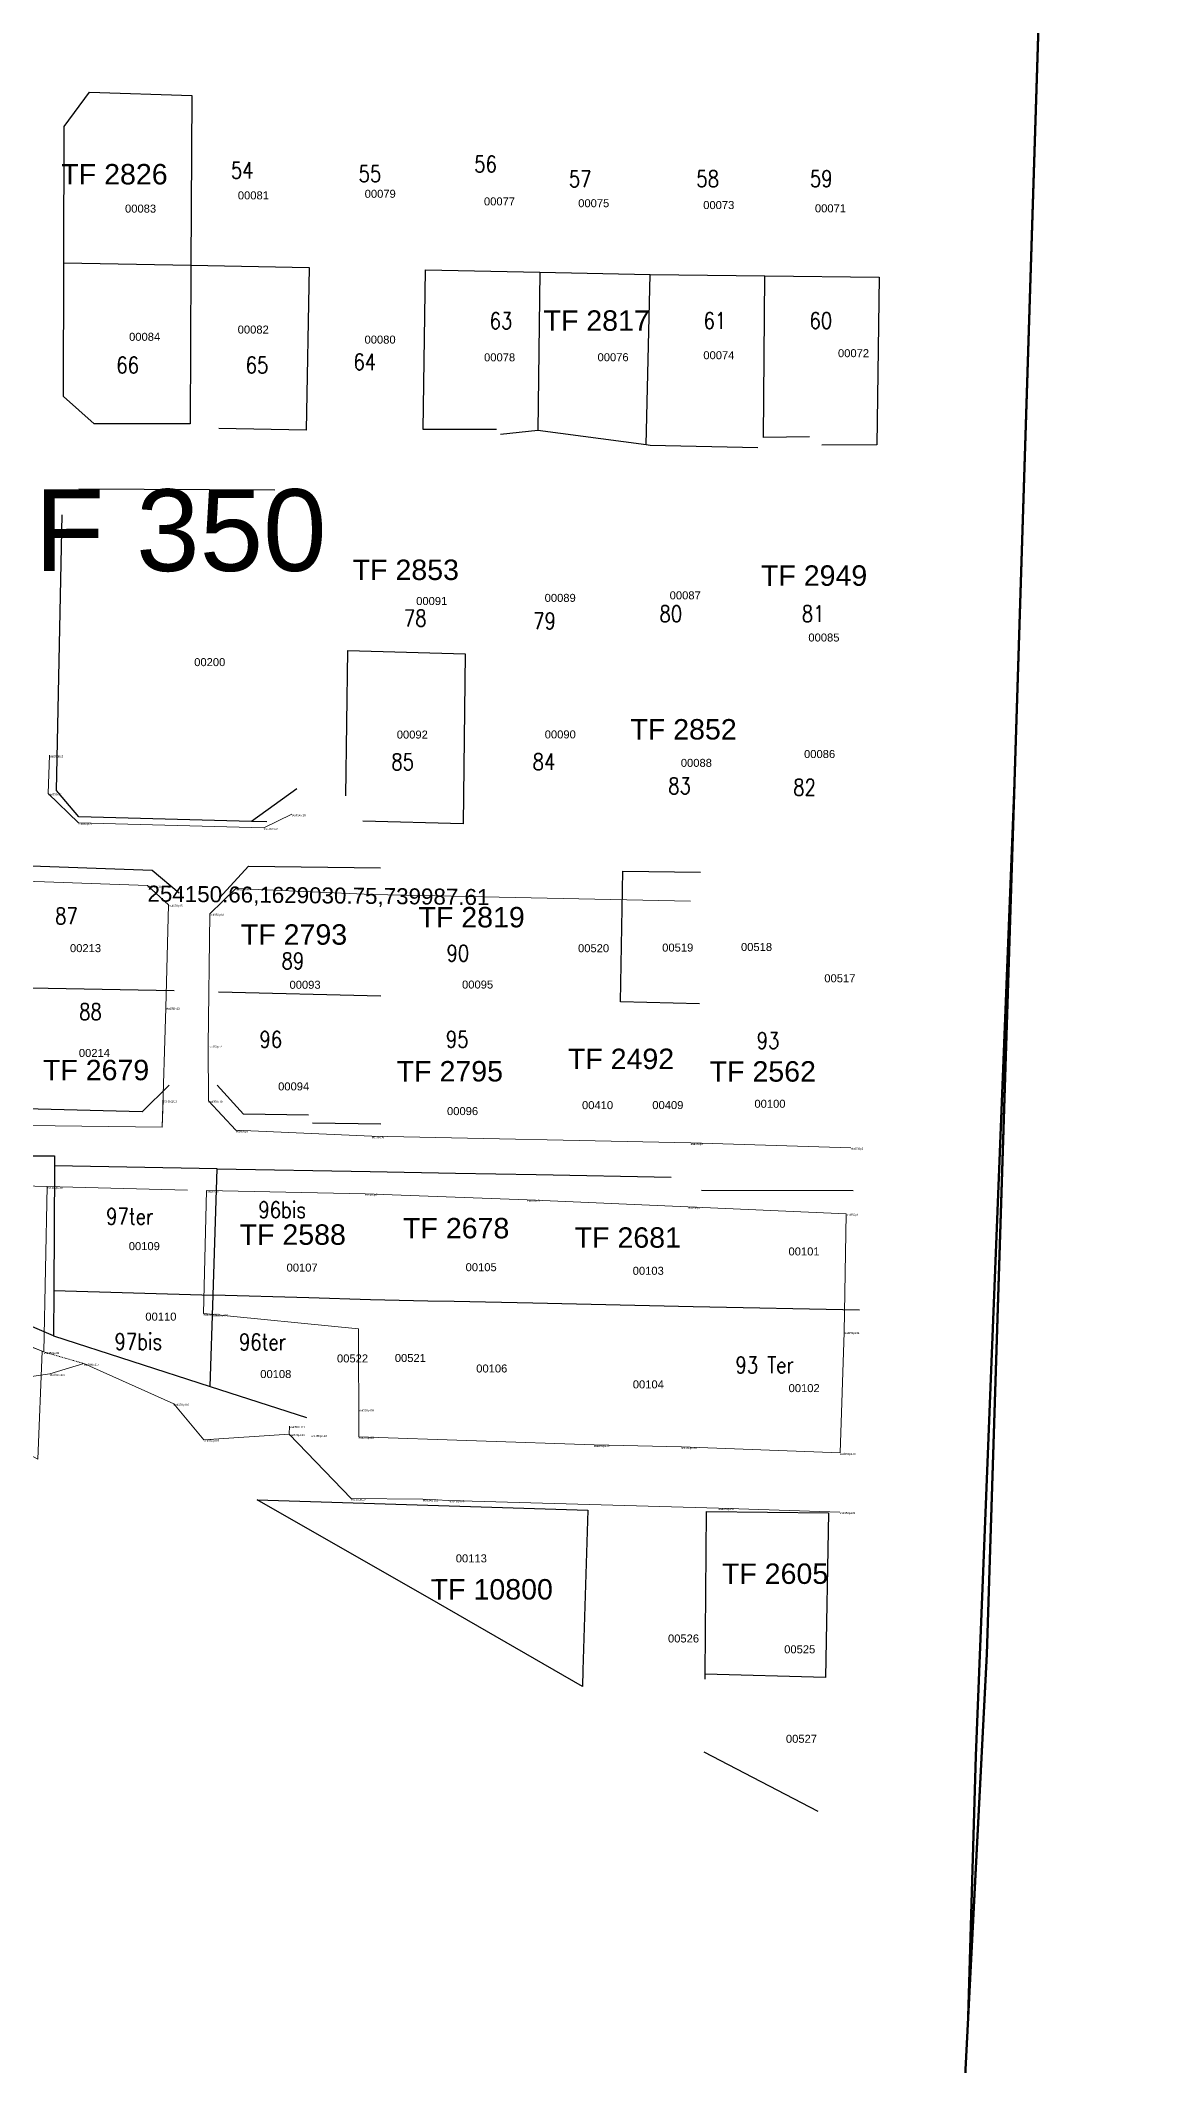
# Model space of a CAD drawing. Header units: metres. Extents: x 0 to 1324930, y 0 to 1631912.
# Drawn here: x 254137.3 to 254275.9, y 1628883.3 to 1629136.3 of the extents above; entities that cross this region are included whole.
import ezdxf
from ezdxf.enums import TextEntityAlignment as Align

# ---------------------------------------------------------------- set-up
doc = ezdxf.new("R2010")
doc.units = ezdxf.units.M
doc.header["$MEASUREMENT"] = 0
doc.linetypes.add('DGN Style 2', pattern=[29.229957, 17.537974, -11.691983])
doc.linetypes.add('DGN Style 5', pattern=[0.071426, 0.030611, -0.040815])
for name, color, linetype in [('A_revoir_niveau_0', 7, 'Continuous'), ('limites_parcelles', 7, 'Continuous'), ('limites_sections', 7, 'Continuous'), ('limites_tf', 7, 'Continuous'), ('numero_lot', 7, 'Continuous'), ('numero_parcelle', 7, 'Continuous'), ('toponymie', 7, 'Continuous')]:
    doc.layers.add(name, color=color, linetype=linetype)
for name, color, linetype, lineweight in [('Limites des CA Rufisque', 5, 'Continuous', 53), ('limites_communes_2025', 7, 'Continuous', 0), ('NICAD INACTIF', 2, 'Continuous', 13), ('Numero_TF', 7, 'Continuous', 0), ('Régularisation', 1, 'Continuous', 40)]:
    doc.layers.add(name, color=color, linetype=linetype, lineweight=lineweight)
doc.styles.add('Style-Arial', font='arial.ttf')
doc.styles.add('Style-STANDARD', font='STANDARD.shx')
doc.styles.add('Style-txt', font='txt.shx')

msp = doc.modelspace()

# ---------------------------------------------------------------- linework, layer by layer
at = {"layer": 'A_revoir_niveau_0', "color": 1, "linetype": 'Continuous', "lineweight": 0}
for p, q in [((254218.5256, 1628998.5852), (254238.5462, 1628997.9913)), ((254095.2259, 1628994.4876), (254138.1129, 1628993.1285)), ((254137.6891, 1628972.4671), (254138.1129, 1628993.1285)), ((254157.6561, 1628977.2645), (254158.0112, 1628992.6444)), ((254157.6769, 1628961.5009), (254168.3698, 1628962.2151)), ((254168.3698, 1628962.2151), (254168.4018, 1628963.2134)), ((254168.3698, 1628962.2151), (254176.095, 1628954.1561))]:
    msp.add_line(p, q, dxfattribs=at)
at = {"layer": 'A_revoir_niveau_0', "color": 1, "linetype": 'DGN Style 2', "lineweight": 0}
msp.add_line((254138.1129, 1628993.1285), (254158.0112, 1628992.6444), dxfattribs=at)
at = {"layer": 'A_revoir_niveau_0', "color": 1, "linetype": 'DGN Style 5', "lineweight": 0}
msp.add_line((254137.6891, 1628972.4671), (254142.7044, 1628971.0183), dxfattribs=at)
at = {"layer": 'A_revoir_niveau_0', "color": 1, "linetype": 'Continuous', "lineweight": 0, "flags": 128}
for points in [[(254138.3889, 1629047.0195), (254138.2451, 1629042.2583), (254142.0213, 1629038.5826), (254165.1866, 1629037.9521), (254168.6955, 1629039.6636)], [(254152.50272, 1629000.56115), (254152.9494, 1629015.488), (254153.2935, 1629028.3394), (254150.66, 1629030.75), (254133.0684, 1629031.3761), (254093.3859, 1629032.5681), (254073.2732, 1629033.1389), (254048.5308, 1629034.1336), (254048.5308, 1629034.1336), (254020.4834, 1629035.5863), (254020.4834, 1629035.5863), (254020.389, 1629035.1951)], [(254161.6972, 1629030.3806), (254158.4246, 1629027.2176), (254158.2275, 1629010.7249), (254158.2805, 1629003.859), (254161.7092, 1629000.1741), (254178.6834, 1628999.4252), (254218.5256, 1628998.5852)], [(254161.6972, 1629030.3806), (254178.6714, 1629029.6317), (254218.5136, 1629028.7917)], [(254092.4044, 1629001.2776), (254132.4084, 1629000.8007), (254152.50272, 1629000.56115), (254152.6032, 1629003.9188)], [(254237.9374, 1628989.7354), (254218.1765, 1628990.6115), (254198.0953, 1628991.492), (254177.8441, 1628992.2473), (254158.0112, 1628992.6444)], [(254237.1844, 1628959.8582), (254237.6827, 1628974.9632), (254237.9374, 1628989.7354)], [(254109.8161, 1628976.6167), (254113.1957, 1628977.7398), (254113.1957, 1628977.7398), (254119.7566, 1628976.2659), (254127.7892, 1628972.537), (254135.2925, 1628969.2781), (254138.4526, 1628969.7362)], [(254124.5954, 1628977.6204), (254124.5954, 1628977.6204), (254137.6891, 1628972.4671)], [(254157.6561, 1628977.2645), (254177.02884, 1628975.35116)], [(254237.1844, 1628959.8582), (254217.3703, 1628960.6082), (254206.4445, 1628960.8562), (254177.0391, 1628961.8854), (254177.02884, 1628975.35116)], [(254138.4526, 1628969.7362), (254142.7044, 1628971.0183), (254153.9244, 1628966.0047)], [(254153.9244, 1628966.0047), (254157.6769, 1628961.5009)], [(254176.095, 1628954.1561), (254185.0647, 1628954.0729), (254188.3187, 1628953.9169), (254222.0197, 1628952.9713), (254237.1483, 1628952.4754)]]:
    msp.add_lwpolyline(points, dxfattribs=at)
at = {"layer": 'Limites des CA Rufisque', "color": 1, "linetype": 'Continuous', "lineweight": 70}
msp.add_3dface([(254255.5318, 1628934.7207, 0.00009), (254258.98224, 1629043.51082, 0.00009), (254254.14462, 1628922.02264, 0.00009), (254253.19717, 1628889.38992, 0.00009)], dxfattribs=at)
at = {"layer": 'limites_communes_2025', "color": 3, "lineweight": 80, "flags": 128}
for points in [[(254273.8695, 1629992.7881), (254275.8538, 1629906.666), (254274.2663, 1629583.2122), (254269.0256, 1629360.1716), (254255.5318, 1628934.7207), (254250.7693, 1628842.2487)], [(254255.5318, 1628934.7207), (254269.0256, 1629360.1716)], [(254250.7693, 1628842.2487), (254255.5318, 1628934.7207)]]:
    msp.add_lwpolyline(points, dxfattribs=at)
at = {"layer": 'limites_parcelles'}
for p, q in [((254140.24709, 1629125.59745), (254143.38974, 1629129.85509)), ((254143.38974, 1629129.85509), (254156.1794, 1629129.47406)), ((254156.1794, 1629129.47406), (254156.08871, 1629108.24193)), ((254140.19249, 1629108.54976), (254140.24709, 1629125.59745)), ((254140.13903, 1629091.86011), (254140.19249, 1629108.54976)), ((254140.19249, 1629108.54976), (254156.08871, 1629108.24193)), ((254156.08871, 1629108.24193), (254156.00407, 1629088.42731)), ((254156.08871, 1629108.24193), (254170.85853, 1629107.95592)), ((254170.85853, 1629107.95592), (254170.46977, 1629087.64176)), ((254185.09443, 1629087.7091), (254185.40652, 1629107.6742)), ((254185.40652, 1629107.6742), (254199.68757, 1629107.39765)), ((254199.68757, 1629107.39765), (254199.44192, 1629087.61691)), ((254199.68757, 1629107.39765), (254213.449, 1629107.10598)), ((254212.96002, 1629085.80929), (254213.449, 1629107.10598)), ((254213.449, 1629107.10598), (254227.79163, 1629106.9422)), ((254227.62879, 1629086.70789), (254227.79163, 1629106.9422)), ((254227.79163, 1629106.9422), (254242.07005, 1629106.77917)), ((254242.07005, 1629106.77917), (254241.79165, 1629085.82393)), ((254144.00181, 1629088.44984), (254140.13903, 1629091.86011)), ((254156.00407, 1629088.42731), (254144.00181, 1629088.44984)), ((254170.46977, 1629087.64176), (254159.55173, 1629087.84109)), ((254194.2815, 1629087.70975), (254185.09443, 1629087.7091)), ((254199.44192, 1629087.61691), (254194.74908, 1629087.11798)), ((254212.96002, 1629085.80929), (254199.44192, 1629087.61691)), ((254233.383, 1629086.81804), (254227.62879, 1629086.70789)), ((254213.48008, 1629085.73975), (254212.96002, 1629085.80929)), ((254226.91079, 1629085.44555), (254213.48008, 1629085.73975)), ((254241.79165, 1629085.82393), (254234.91245, 1629085.77133)), ((254142.07572, 1629080.32268), (254166.57398, 1629080.18687)), ((254139.27679, 1629042.60337), (254140.00547, 1629077.07312)), ((254175.43833, 1629041.96905), (254175.67003, 1629060.10831)), ((254175.67003, 1629060.10831), (254190.36455, 1629059.71492)), ((254190.36455, 1629059.71492), (254190.10185, 1629038.43735)), ((254142.08022, 1629039.31731), (254139.27679, 1629042.60337)), ((254169.30715, 1629042.833), (254163.66725, 1629038.75281)), ((254163.66725, 1629038.75281), (254142.08022, 1629039.31731)), ((254165.56818, 1629038.70311), (254163.66725, 1629038.75281)), ((254190.10185, 1629038.43735), (254177.55278, 1629038.80799)), ((254133.77548, 1629033.3111), (254151.21795, 1629032.65795)), ((254159.66252, 1629029.23146), (254163.27071, 1629033.1619)), ((254163.27071, 1629033.1619), (254179.77397, 1629032.94028)), ((254151.21795, 1629032.65795), (254154.61315, 1629029.83946)), ((254209.74596, 1629016.22022), (254210.05843, 1629032.5336)), ((254210.05843, 1629032.5336), (254219.76865, 1629032.40321)), ((254133.76223, 1629017.98998), (254153.96751, 1629017.64257)), ((254159.52008, 1629017.48503), (254179.79431, 1629016.97448)), ((254219.63911, 1629015.97108), (254209.74596, 1629016.22022)), ((254153.34154, 1629005.81728), (254149.99337, 1629002.48417)), ((254162.64752, 1629002.19891), (254159.37854, 1629005.81217)), ((254149.99337, 1629002.48417), (254133.74918, 1629002.90223)), ((254170.78502, 1629002.06269), (254162.64752, 1629002.19891)), ((254179.81476, 1629000.919), (254171.25563, 1629001.07403)), ((254116.72832, 1628996.93438), (254139.01937, 1628996.96681)), ((254139.01422, 1628995.71424), (254138.95014, 1628980.15386)), ((254139.01937, 1628996.96681), (254139.01422, 1628995.71424)), ((254159.37918, 1628995.34724), (254139.01422, 1628995.71424)), ((254158.86479, 1628979.56872), (254159.37918, 1628995.34724)), ((254159.37918, 1628995.34724), (254178.47993, 1628995.00302)), ((254178.47993, 1628995.00302), (254189.12353, 1628994.81122)), ((254189.12353, 1628994.81122), (254199.20159, 1628994.6296)), ((254199.20159, 1628994.6296), (254216.07758, 1628994.32548)), ((254219.86056, 1628992.70065), (254238.84603, 1628992.64737)), ((254138.92675, 1628974.47508), (254117.82197, 1628983.50856)), ((254138.95014, 1628980.15386), (254138.92675, 1628974.47508)), ((254138.95014, 1628980.15386), (254158.86479, 1628979.56872)), ((254158.49262, 1628968.15263), (254158.86479, 1628979.56872)), ((254170.79924, 1628979.21806), (254158.86479, 1628979.56872)), ((254178.51577, 1628978.99133), (254170.79924, 1628979.21806)), ((254185.67772, 1628978.83723), (254178.51577, 1628978.99133)), ((254188.98857, 1628978.76599), (254185.67772, 1628978.83723)), ((254198.79388, 1628978.55501), (254188.98857, 1628978.76599)), ((254218.85434, 1628978.12336), (254198.79388, 1628978.55501)), ((254239.62683, 1628977.6764), (254218.85434, 1628978.12336)), ((254138.92675, 1628974.47508), (254158.49262, 1628968.15263)), ((254158.49262, 1628968.15263), (254170.53223, 1628964.26218)), ((254220.34007, 1628932.22564), (254220.51886, 1628952.53215)), ((254220.51886, 1628952.53215), (254235.76178, 1628952.37)), ((254235.76178, 1628952.37), (254235.37515, 1628931.80939)), ((254220.33457, 1628931.6004), (254220.34007, 1628932.22564)), ((254235.37515, 1628931.80939), (254220.34007, 1628932.22564)), ((254234.45954, 1628915.05141), (254220.19368, 1628922.48344))]:
    msp.add_line(p, q, dxfattribs=at)
at = {"layer": 'limites_sections', "color": 112, "linetype": 'Continuous', "lineweight": 40, "flags": 128}
msp.add_lwpolyline([(254266.73016, 1629287.7978), (254255.5318, 1628934.7207), (254250.7693, 1628842.2487), (254252.60445, 1628732.8039), (254244.31396, 1628604.77554), (254169.03575, 1628626.00115), (253998.55698, 1628699.30707), (253949.11819, 1628726.58373), (253891.31746, 1628762.51784), (253742.5859, 1628844.83871), (253570.65522, 1628943.91608), (253545.43077, 1628958.16046), (253491.69353, 1628988.97111), (253568.74235, 1629208.53636), (253610.60438, 1629237.23282), (253645.72438, 1629332.79686), (253582.75022, 1629367.14207), (253662.59302, 1629378.69766), (253971.49352, 1629433.82949), (254024.76813, 1629444.48435), (254097.22164, 1629442.49494), (254172.48417, 1629409.31925), (254266.73016, 1629287.7978)], close=True, dxfattribs=at)
at = {"layer": 'limites_tf', "color": 5, "linetype": 'Continuous', "lineweight": 30, "flags": 128}
msp.add_lwpolyline([(254205.68, 1628952.69), (254205.05, 1628932.7), (254204.99, 1628930.67), (254187.02966, 1628941.04292), (254164.36, 1628953.99), (254205.68, 1628952.69)], close=True, dxfattribs=at)
at = {"layer": 'NICAD INACTIF', "color": 2, "linetype": 'Continuous', "lineweight": 13, "flags": 128}
msp.add_lwpolyline([(254124.45229, 1628977.84586), (254137.49113, 1628972.5553), (254136.93278, 1628959.07352), (254128.68352, 1628963.50962), (254118.1089, 1628969.24632), (254108.66453, 1628974.51523), (254100.09018, 1628979.39107), (254092.08472, 1628983.74901), (254095.2259, 1628994.4876), (254104.80517, 1628988.89376), (254116.38582, 1628982.06043), (254124.45229, 1628977.84586)], dxfattribs=at)

# ---------------------------------------------------------------- texts
at = {"layer": 'numero_lot', "color": 7, "linetype": 'Continuous', "lineweight": 0, "style": 'Style-STANDARD', "width": 0.888889}
for s, p in [('56', (254192.88936, 1629120.88509)), ('54', (254162.48468, 1629120.11515)), ('55', (254178.45118, 1629119.67511)), ('57', (254204.719, 1629119.0421)), ('58', (254220.64954, 1629119.054)), ('59', (254234.83798, 1629119.0646)), ('63', (254194.82275, 1629101.30372)), ('61', (254221.55163, 1629101.32368)), ('60', (254234.78639, 1629101.33357)), ('66', (254148.17717, 1629095.7709)), ('65', (254164.33914, 1629095.78297)), ('64', (254177.7996, 1629096.17399)), ('78', (254184.10332, 1629064.15373)), ('79', (254200.26504, 1629063.80745)), ('80', (254216.04004, 1629064.69881)), ('81', (254233.82463, 1629064.7121)), ('85', (254182.53679, 1629046.2023)), ('84', (254200.19173, 1629046.21549)), ('83', (254217.13232, 1629043.20065)), ('82', (254232.75394, 1629043.01463)), ('87', (254140.5285, 1629026.94008)), ('90', (254189.432, 1629022.29078)), ('89', (254168.81632, 1629021.33205)), ('88', (254143.52159, 1629014.99428)), ('96', (254166.05975, 1629011.51324)), ('95', (254189.35323, 1629011.53064)), ('93', (254228.19077, 1629011.37622)), ('97ter', (254148.42886, 1628989.40262)), ('96bis', (254167.48306, 1628990.23753)), ('97bis', (254149.50679, 1628973.77091)), ('96ter', (254165.02489, 1628973.71618)), ('93 Ter', (254227.76497, 1628970.84564))]:
    msp.add_text(s, height=2.042527, rotation=0.0428, dxfattribs=at).set_placement(p, align=Align.MIDDLE_CENTER)
at = {"layer": 'numero_parcelle', "color": 5, "char_height": 1, "attachment_point": 1, "rotation": 0.0427999, "line_spacing_factor": 0.6, "style": 'Style-txt'}
for s, insert in [('\\fArial|b0|i0|c00|p39;00081', (254161.94123, 1629117.4785)), ('\\fArial|b0|i0|c00|p39;00079', (254177.79169, 1629117.67886)), ('\\fArial|b0|i0|c00|p39;00077', (254192.69292, 1629116.72787)), ('\\fArial|b0|i0|c00|p39;00075', (254204.46935, 1629116.49611)), ('\\fArial|b0|i0|c00|p39;00083', (254147.84547, 1629115.82462)), ('\\fArial|b0|i0|c00|p39;00073', (254220.09104, 1629116.26726)), ('\\fArial|b0|i0|c00|p39;00071', (254234.0467, 1629115.86053)), ('\\fArial|b0|i0|c00|p39;00084', (254148.35237, 1629099.80884)), ('\\fArial|b0|i0|c00|p39;00082', (254161.92339, 1629100.71122)), ('\\fArial|b0|i0|c00|p39;00080', (254177.7717, 1629099.45771)), ('\\fArial|b0|i0|c00|p39;00078', (254192.70748, 1629097.24438)), ('\\fArial|b0|i0|c00|p39;00076', (254206.88703, 1629097.25498)), ('\\fArial|b0|i0|c00|p39;00074', (254220.10505, 1629097.50541)), ('\\fArial|b0|i0|c00|p39;00072', (254236.92805, 1629097.7585)), ('\\fArial|b0|i0|c00|p39;00091', (254184.22624, 1629066.79274)), ('\\fArial|b0|i0|c00|p39;00089', (254200.27926, 1629067.18871)), ('\\fArial|b0|i0|c00|p39;00087', (254215.89847, 1629067.5062)), ('\\fArial|b0|i0|c00|p39;00085', (254233.22941, 1629062.2351)), ('\\fArial|b0|i0|c00|p39;00200', (254156.48758, 1629059.16018)), ('\\fArial|b0|i0|c00|p39;00092', (254181.79806, 1629050.10736)), ('\\fArial|b0|i0|c00|p39;00090', (254200.28523, 1629050.12956)), ('\\fArial|b0|i0|c00|p39;00088', (254217.29137, 1629046.57419)), ('\\fArial|b0|i0|c00|p39;00086', (254232.688, 1629047.6773)), ('\\fArial|b0|i0|c00|p39;00213', (254140.96592, 1629023.42388)), ('\\fArial|b0|i0|c00|p39;00520', (254204.44931, 1629023.41457)), ('\\fArial|b0|i0|c00|p39;00519', (254214.96289, 1629023.49496)), ('\\fArial|b0|i0|c00|p39;00518', (254224.81105, 1629023.57027)), ('\\fArial|b0|i0|c00|p39;00093', (254168.39898, 1629018.84812)), ('\\fArial|b0|i0|c00|p39;00095', (254189.95658, 1629018.87508)), ('\\fArial|b0|i0|c00|p39;00517', (254235.22208, 1629019.6568)), ('\\fArial|b0|i0|c00|p39;00214', (254142.07585, 1629010.32805)), ('\\fArial|b0|i0|c00|p39;00094', (254166.97496, 1629006.14998)), ('\\fArial|b0|i0|c00|p39;00096', (254188.07675, 1629003.06415)), ('\\fArial|b0|i0|c00|p39;00410', (254204.94622, 1629003.80706)), ('\\fArial|b0|i0|c00|p39;00409', (254213.72958, 1629003.81753)), ('\\fArial|b0|i0|c00|p39;00100', (254226.4881, 1629003.98159)), ('\\fArial|b0|i0|c00|p39;00109', (254148.31086, 1628986.19146)), ('\\fArial|b0|i0|c00|p39;00101', (254230.74499, 1628985.5314)), ('\\fArial|b0|i0|c00|p39;00107', (254168.03033, 1628983.51158)), ('\\fArial|b0|i0|c00|p39;00105', (254190.40071, 1628983.56205)), ('\\fArial|b0|i0|c00|p39;00103', (254211.27998, 1628983.1115)), ('\\fArial|b0|i0|c00|p39;00110', (254150.38596, 1628977.38517)), ('\\fArial|b0|i0|c00|p39;00108', (254164.74317, 1628970.21043)), ('\\fArial|b0|i0|c00|p39;00522', (254174.33006, 1628972.16321)), ('\\fArial|b0|i0|c00|p39;00521', (254181.55459, 1628972.21846)), ('\\fArial|b0|i0|c00|p39;00106', (254191.72914, 1628970.90474)), ('\\fArial|b0|i0|c00|p39;00104', (254211.29058, 1628968.91984)), ('\\fArial|b0|i0|c00|p39;00102', (254230.75774, 1628968.4533)), ('\\fArial|b0|i0|c00|p39;00113', (254189.1718, 1628947.17931)), ('\\fArial|b0|i0|c00|p39;00526', (254215.68821, 1628937.17228)), ('\\fArial|b0|i0|c00|p39;00525', (254230.20549, 1628935.81916)), ('\\fArial|b0|i0|c00|p39;00527', (254230.42406, 1628924.64022))]:
    msp.add_mtext(s, dxfattribs=dict(at, insert=insert))
at = {"layer": 'numero_tf', "color": 4, "linetype": 'Continuous', "lineweight": 0, "style": 'Style-Arial'}
for s, p in [('TF 2826', (254139.88653, 1629120.89631)), ('TF 2817', (254200.13197, 1629102.60905)), ('TF 2853', (254176.28751, 1629071.46677)), ('TF 2949', (254227.30501, 1629070.74559)), ('TF 2852', (254210.99246, 1629051.53687)), ('TF 2819', (254184.51161, 1629028.0644)), ('TF 2793', (254162.31768, 1629025.89919)), ('TF 2492', (254203.17804, 1629010.35997)), ('TF 2679', (254137.58608, 1629008.96668)), ('TF 2795', (254181.7916, 1629008.81411)), ('TF 2562', (254220.89312, 1629008.79137)), ('TF 2588', (254162.15916, 1628988.40668)), ('TF 2678', (254182.58135, 1628989.21269)), ('TF 2681', (254204.02462, 1628988.0403)), ('TF 2605', (254222.4251, 1628946.03775)), ('TF 10800', (254186.03815, 1628944.08316))]:
    msp.add_text(s, height=2.553159, rotation=0.0428, dxfattribs=at).set_placement(p, align=Align.TOP_LEFT)
msp.add_text('TF 350', height=10.212634, rotation=0.0428, dxfattribs=at).set_placement((254127.84033, 1629070.02236))
at = {"layer": 'Régularisation', "color": 1, "linetype": 'Continuous', "lineweight": 30, "style": 'Style-Arial'}
msp.add_text('254150.66,1629030.75,739987.61', height=2, rotation=359.3981, dxfattribs=at).set_placement((254150.66235, 1629030.74639, 739987.61446), align=Align.TOP_LEFT)
at = {"layer": 'toponymie', "color": 1, "linetype": 'Continuous', "lineweight": 0, "style": 'Style-Arial'}
for s, p in [('etal350p22', (254138.3889, 1629047.0195)), ('etal350p21', (254138.2451, 1629042.2583)), ('etal350p20', (254142.0213, 1629038.5826)), ('etal350p18', (254168.6955, 1629039.6636)), ('etal350p19', (254165.1866, 1629037.9521)), ('etal350p16', (254150.66, 1629030.75)), ('etal350p15', (254153.2935, 1629028.3394)), ('etal350p17', (254161.6972, 1629030.3806)), ('etal350p14', (254158.4246, 1629027.2176)), ('etal350p13', (254152.9494, 1629015.488)), ('etal350p12', (254158.2275, 1629010.7249)), ('etal350p11', (254152.6032, 1629003.9188)), ('etal350p10', (254158.2805, 1629003.859)), ('etal350p9', (254161.7092, 1629000.1741)), ('etal350p6', (254178.6834, 1628999.4252)), ('etal350p3', (254218.5256, 1628998.5852)), ('etal350p2', (254238.5462, 1628997.9913)), ('etal350p114', (254138.1129, 1628993.1285)), ('etal350p8', (254158.0112, 1628992.6444)), ('etal350p7', (254177.8441, 1628992.2473)), ('etal350p5', (254198.0953, 1628991.492)), ('etal350p4', (254218.1765, 1628990.6115)), ('etal350p1', (254237.9374, 1628989.7354)), ('etal350p116', (254157.6561, 1628977.2645)), ('etal350p127', (254158.7891, 1628977.1526)), ('etal350p134', (254237.6827, 1628974.9632)), ('etal350p106', (254137.6891, 1628972.4671)), ('etal350p105', (254138.4526, 1628969.7362)), ('etal350p117', (254142.7044, 1628971.0183)), ('etal350p118', (254153.9244, 1628966.0047)), ('etal350p126', (254177.0365, 1628965.296)), ('etal350p120', (254168.3698, 1628962.2151)), ('etal350p121', (254168.4018, 1628963.2134)), ('etal350p119', (254157.6769, 1628961.5009)), ('etal350p122', (254171.1396, 1628962.0945)), ('etal350p123', (254177.0391, 1628961.8854)), ('etal350p129', (254206.4445, 1628960.8562)), ('etal350p130', (254217.3703, 1628960.6082)), ('etal350p133', (254237.1844, 1628959.8582)), ('etal350p124', (254176.095, 1628954.1561)), ('etal350p128', (254185.0647, 1628954.0729)), ('etal350p125', (254188.3187, 1628953.9169)), ('etal350p131', (254222.0197, 1628952.9713)), ('etal350p132', (254237.1483, 1628952.4754))]:
    msp.add_text(s, height=0.25, dxfattribs=at).set_placement(p, align=Align.TOP_LEFT)

doc.saveas('drawing.dxf')
